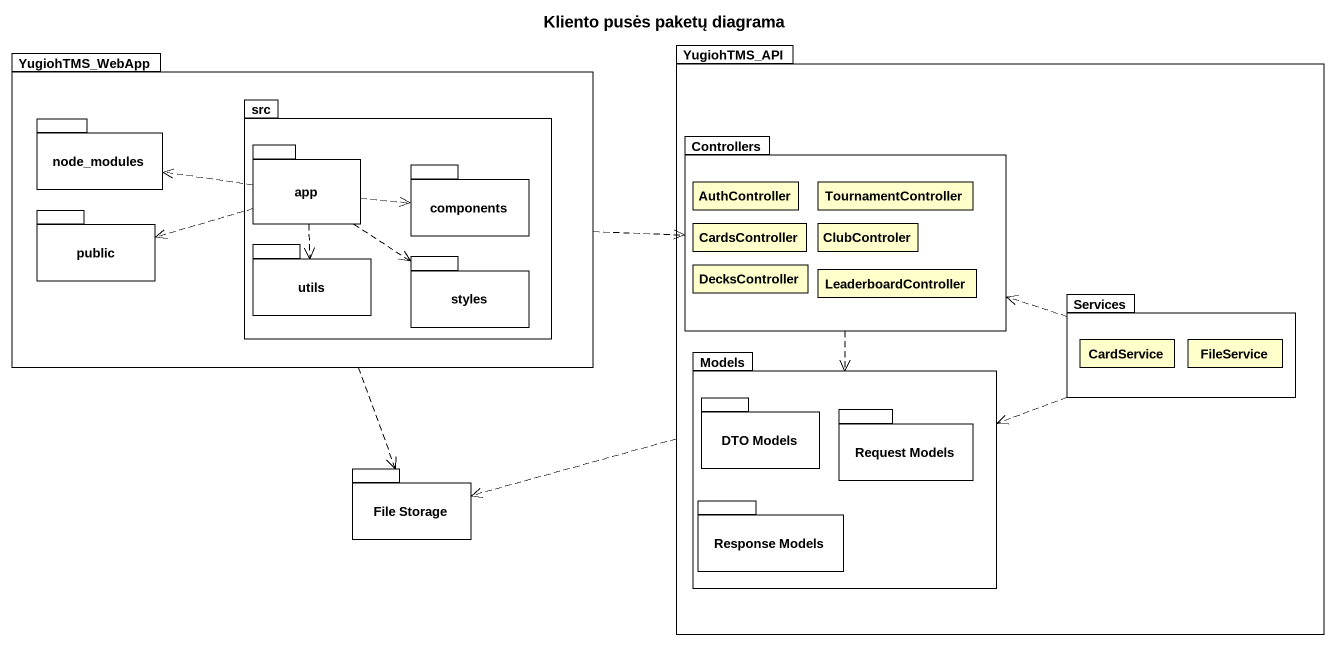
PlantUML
@startuml
title Kliento pusės paketų diagrama
hide circle
hide empty members
package YugiohTMS_WebApp {
  package node_modules {
  }
  package src {
    package app {
    }
    package components {
    }
    package utils {
    }
    package styles {
    }
  }
  package public {
  }
}
package YugiohTMS_API {
  package Controllers {
    class AuthController
    class CardsController
    class TournamentController
    class ClubControler
    class DecksController
    class LeaderboardController
  }
  package Services {
    class CardService
    class FileService
  }
  package Models {
    package "DTO Models" as DTO_Models {
    }
    package "Request Models" as Request_Models {
    }
    package "Response Models" as Response_Models {
    }
  }
}
package "File Storage" as File_Storage {
}
YugiohTMS_WebApp .right.> Controllers
YugiohTMS_WebApp ..> File_Storage
YugiohTMS_API .left.> File_Storage
app .left.> node_modules
app .right.> components
app .left.> public
app ..> utils
app ..> styles
Controllers ..> Models
Services .left.> Controllers
Services .left.> Models
@enduml
